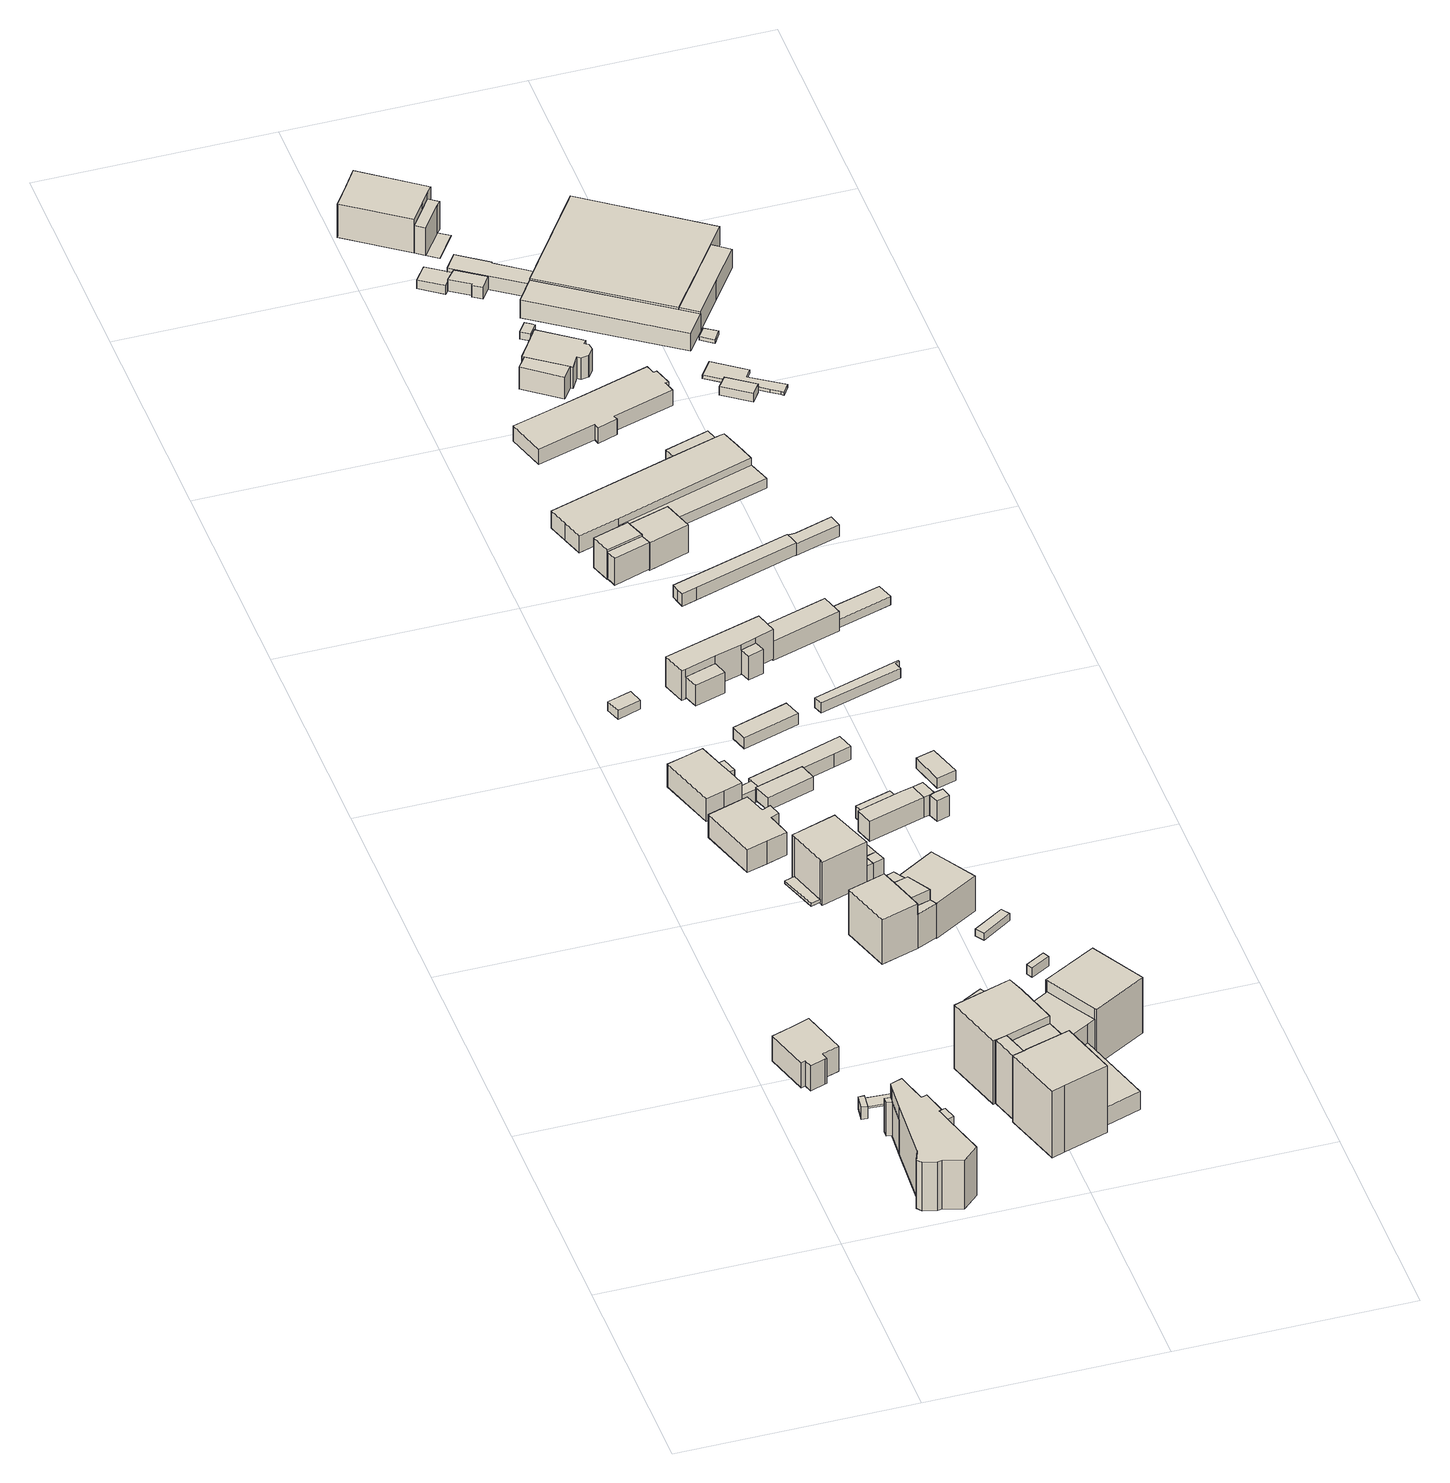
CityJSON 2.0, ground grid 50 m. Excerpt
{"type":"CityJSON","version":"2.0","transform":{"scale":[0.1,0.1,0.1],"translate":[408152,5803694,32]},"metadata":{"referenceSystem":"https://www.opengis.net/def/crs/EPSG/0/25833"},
"CityObjects":{
"building1":{"type":"Building","attributes":{"Gemeindeschluessel":"11000009","BezugspunktDach":"2200","function":"31001_1010","measuredHeight":8.29,"storeysAboveGround":1},"address":[{"country":"Germany","locality":"Berlin","thoroughfareNumber":"32","thoroughfareName":"Am Seddinsee"}],"geometry":[{"type":"Solid","lod":"1","boundaries":[[[[0,1,2,3,4,5,6,7,8,9]],[[10,11,12,13,14,15,16,17,18,19]],[[10,19,9,8]],[[11,10,8,7]],[[12,11,7,6]],[[13,12,6,5]],[[14,13,5,4]],[[15,14,4,3]],[[16,15,3,2]],[[17,16,2,1]],[[18,17,1,0]],[[19,18,0,9]]]]}]},
"building2":{"type":"Building","attributes":{"Gemeindeschluessel":"11000009","BezugspunktDach":"2200","function":"31001_2000","measuredHeight":3,"storeysAboveGround":1},"address":[{"country":"Germany","locality":"Berlin","thoroughfareNumber":"11 (2)","thoroughfareName":"Wernsdorfer Straße"}],"geometry":[{"type":"Solid","lod":"1","boundaries":[[[[20,21,22,23]],[[24,25,26,27]],[[24,27,23,22]],[[25,24,22,21]],[[26,25,21,20]],[[27,26,20,23]]]]}]},
"building3":{"type":"Building","attributes":{"Gemeindeschluessel":"11000009","BezugspunktDach":"2200","function":"31001_1010","measuredHeight":8.32,"storeysAboveGround":1},"address":[{"country":"Germany","locality":"Berlin","thoroughfareNumber":"34 (2)","thoroughfareName":"Am Seddinsee"}],"geometry":[{"type":"Solid","lod":"1","boundaries":[[[[28,29,30,31]],[[32,33,34,35]],[[32,35,31,30]],[[33,32,30,29]],[[34,33,29,28]],[[35,34,28,31]]]]}]},
"building4":{"type":"Building","attributes":{"Gemeindeschluessel":"11000009","function":"31001_1010"},"address":[{"country":"Germany","locality":"Berlin","thoroughfareNumber":"34","thoroughfareName":"Am Seddinsee"},{"country":"Germany","locality":"Berlin","thoroughfareNumber":"13","thoroughfareName":"Wernsdorfer Straße"}],"children":["building4-1","building4-2"]},
"building4-1":{"type":"BuildingPart","attributes":{"BezugspunktDach":"2200","measuredHeight":12.03,"storeysAboveGround":2},"parents":["building4"],"geometry":[{"type":"Solid","lod":"1","boundaries":[[[[36,37,38,39,40,41,42,43,44,45,46,47,48,49,50,51]],[[52,53,54,55,56,57,58,59,60,61,62,63,64,65,66,67]],[[52,67,51,50]],[[53,52,50,49]],[[54,53,49,48]],[[55,54,48,47]],[[56,55,47,46]],[[57,56,46,45]],[[58,57,45,44]],[[59,58,44,43]],[[60,59,43,42]],[[61,60,42,41]],[[62,61,41,40]],[[63,62,40,39]],[[64,63,39,38]],[[65,64,38,37]],[[66,65,37,36]],[[67,66,36,51]]]]}]},
"building4-2":{"type":"BuildingPart","attributes":{"BezugspunktDach":"2200","measuredHeight":8.49,"storeysAboveGround":2},"parents":["building4"],"geometry":[{"type":"Solid","lod":"1","boundaries":[[[[68,69,29,28,70]],[[71,72,73,74,75]],[[71,75,70,28]],[[72,71,28,29]],[[73,72,29,69]],[[74,73,69,68]],[[75,74,68,70]]]]}]},
"building5":{"type":"Building","attributes":{"Gemeindeschluessel":"11000009","BezugspunktDach":"2200","function":"31001_2000","measuredHeight":0.399,"storeysAboveGround":1},"address":[{"country":"Germany","locality":"Berlin","thoroughfareNumber":"34 (3)","thoroughfareName":"Am Seddinsee"}],"geometry":[{"type":"Solid","lod":"1","boundaries":[[[[76,77,78,79,80]],[[81,82,83,84,85]],[[81,85,80,79]],[[82,81,79,78]],[[83,82,78,77]],[[84,83,77,76]],[[85,84,76,80]]]]}]},
"building6":{"type":"Building","attributes":{"Gemeindeschluessel":"11000009","BezugspunktDach":"2200","function":"31001_1010","measuredHeight":11.91,"storeysAboveGround":1},"address":[{"country":"Germany","locality":"Berlin","thoroughfareNumber":"34 (1)","thoroughfareName":"Am Seddinsee"}],"geometry":[{"type":"Solid","lod":"1","boundaries":[[[[41,86,87,43,42]],[[88,89,90,91,92]],[[88,92,42,43]],[[89,88,43,87]],[[90,89,87,86]],[[91,90,86,41]],[[92,91,41,42]]]]}]},
"building7":{"type":"Building","attributes":{"Gemeindeschluessel":"11000009","BezugspunktDach":"2200","function":"31001_1010","measuredHeight":7.84,"storeysAboveGround":1},"address":[{"country":"Germany","locality":"Berlin","thoroughfareNumber":"25","thoroughfareName":"Am Seddinsee"}],"geometry":[{"type":"Solid","lod":"1","boundaries":[[[[93,94,95,96,97,98,99,100,101,102]],[[103,104,105,106,107,108,109,110,111,112]],[[103,112,102,101]],[[104,103,101,100]],[[105,104,100,99]],[[106,105,99,98]],[[107,106,98,97]],[[108,107,97,96]],[[109,108,96,95]],[[110,109,95,94]],[[111,110,94,93]],[[112,111,93,102]]]]}]},
"building8":{"type":"Building","attributes":{"Gemeindeschluessel":"11000009","function":"31001_1010"},"address":[{"country":"Germany","locality":"Berlin","thoroughfareNumber":"23","thoroughfareName":"Am Seddinsee"}],"children":["building8-1","building8-2"]},
"building8-1":{"type":"BuildingPart","attributes":{"BezugspunktDach":"2200","measuredHeight":6.24,"storeysAboveGround":2},"parents":["building8"],"geometry":[{"type":"MultiSurface","lod":"1","boundaries":[[[113,114,115,116,117,118,119,120,121]],[[122,123,124,125,126,127,128,129,130]],[[122,130,121,120]],[[123,122,120,119]],[[131,132,133,134,124,123,119,118]],[[125,124,118,117],[135,136,131,134]],[[126,125,117,116]],[[127,126,116,115]],[[128,127,115,114]],[[129,128,114,113]],[[130,129,113,121]],[[134,133,132,131]],[[131,136,135,134]]]}]},
"building8-2":{"type":"BuildingPart","attributes":{"BezugspunktDach":"2200","measuredHeight":4.6,"storeysAboveGround":2},"parents":["building8"],"geometry":[{"type":"MultiSurface","lod":"1","boundaries":[[[136,137,138,132]],[[139,140,135,133]],[[139,133,132,138]],[[140,139,138,137]],[[135,140,137,136]],[[133,134,131,132]],[[135,141,136,131,134]]]}]},
"building9":{"type":"Building","attributes":{"Gemeindeschluessel":"11000009","BezugspunktDach":"2200","function":"31001_2000","measuredHeight":2.22,"storeysAboveGround":1},"address":[{"country":"Germany","locality":"Berlin","thoroughfareNumber":"21 (4)","thoroughfareName":"Am Seddinsee"}],"geometry":[{"type":"Solid","lod":"1","boundaries":[[[[142,143,144,145]],[[146,147,148,149]],[[146,149,145,144]],[[147,146,144,143]],[[148,147,143,142]],[[149,148,142,145]]]]}]},
"building10":{"type":"Building","attributes":{"Gemeindeschluessel":"11000009","function":"31001_1010"},"address":[{"country":"Germany","locality":"Berlin","thoroughfareNumber":"27","thoroughfareName":"Am Seddinsee"}],"children":["building10-1","building10-2","building10-3"]},
"building10-1":{"type":"BuildingPart","attributes":{"BezugspunktDach":"2200","measuredHeight":11.27,"storeysAboveGround":2},"parents":["building10"],"geometry":[{"type":"MultiSurface","lod":"1","boundaries":[[[150,151,152,153,154,155,156,157]],[[158,159,160,161,162,163,164,165]],[[158,165,157,156]],[[159,158,156,155]],[[160,166,167,159,155,154]],[[161,160,154,153]],[[162,161,153,152]],[[163,162,152,151]],[[164,163,168,169,170,171,151,150]],[[165,164,150,157]],[[159,167,166,160]],[[171,170,169,168]]]}]},
"building10-2":{"type":"BuildingPart","attributes":{"BezugspunktDach":"2200","measuredHeight":4.01,"storeysAboveGround":2},"parents":["building10"],"geometry":[{"type":"MultiSurface","lod":"1","boundaries":[[[166,172,173,174,175,176,177,167]],[[178,179,180,181,182,183,160,159]],[[178,159,167,177]],[[179,178,177,176]],[[180,179,176,175]],[[181,180,175,174]],[[182,181,174,173]],[[183,182,173,172]],[[160,183,172,166]],[[159,160,184,160,159,167]],[[166,167,159,160,184]]]}]},
"building10-3":{"type":"BuildingPart","attributes":{"BezugspunktDach":"2200","measuredHeight":0.724,"storeysAboveGround":2},"parents":["building10"],"geometry":[{"type":"MultiSurface","lod":"1","boundaries":[[[185,171,170,186]],[[169,168,187,188]],[[169,188,186,170]],[[187,168,171,185]],[[188,187,185,186]],[[168,169,189,170,171]]]}]},
"building11":{"type":"Building","attributes":{"Gemeindeschluessel":"11000009","BezugspunktDach":"2200","function":"31001_2000","measuredHeight":2.05,"storeysAboveGround":1},"address":[{"country":"Germany","locality":"Berlin","thoroughfareNumber":"29 (4)","thoroughfareName":"Am Seddinsee"}],"geometry":[{"type":"Solid","lod":"1","boundaries":[[[[190,191,192,193]],[[194,195,196,197]],[[194,197,193,192]],[[195,194,192,191]],[[196,195,191,190]],[[197,196,190,193]]]]}]},
"building12":{"type":"Building","attributes":{"Gemeindeschluessel":"11000009","function":"31001_1120"},"address":[{"country":"Germany","locality":"Berlin","thoroughfareNumber":"41, 43, 45","thoroughfareName":"Am Seddinsee"}],"children":["building12-1","building12-2","building12-3","building12-4","building12-5","building12-6","building12-7"]},
"building12-1":{"type":"BuildingPart","attributes":{"BezugspunktDach":"2200","measuredHeight":18.3,"storeysAboveGround":3},"parents":["building12"],"geometry":[{"type":"MultiSurface","lod":"1","boundaries":[[[198,199,200,201,202,203,204,205]],[[206,207,208,209,210,211,212,213]],[[206,213,205,204]],[[214,215,204,203]],[[208,216,214,203,202]],[[217,218,219,202,201]],[[220,209,208,221,222]],[[210,209,223,224,225,226,227,201,200]],[[211,210,200,199]],[[212,211,199,198]],[[213,212,198,205]],[[207,206,215,214]],[[207,214,216,208]],[[220,222,218,217]],[[222,221,219,218]],[[227,226,225,224,223]]]}]},
"building12-2":{"type":"BuildingPart","attributes":{"BezugspunktDach":"2200","measuredHeight":15.65,"storeysAboveGround":3},"parents":["building12"],"geometry":[{"type":"MultiSurface","lod":"1","boundaries":[[[215,214,216,228,229]],[[230,208,207,206,231]],[[231,206,215,229]],[[230,231,229,228]],[[208,230,228,216]],[[208,232,216,214,207]],[[206,207,214,215]]]}]},
"building12-3":{"type":"BuildingPart","attributes":{"BezugspunktDach":"2200","measuredHeight":15.65,"storeysAboveGround":3},"parents":["building12"],"geometry":[{"type":"MultiSurface","lod":"1","boundaries":[[[233,234,229,228,235,236,237,238,239]],[[240,241,242,243,230,231,244,245,246]],[[240,246,239,238]],[[241,240,238,237]],[[242,241,237,236]],[[247,248,249,250,243,242,251,236,235],[252,249,248,251]],[[253,254,255,235,228]],[[256,257,230,243,258,250,256,254]],[[244,231,229,234]],[[245,244,234,233]],[[246,245,233,239]],[[250,249,248,247]],[[248,249,252,251]],[[257,256,254,253]],[[255,254,256,250,258]],[[231,230,228,229]]]}]},
"building12-4":{"type":"BuildingPart","attributes":{"BezugspunktDach":"2200","measuredHeight":12.17,"storeysAboveGround":3},"parents":["building12"],"geometry":[{"type":"MultiSurface","lod":"1","boundaries":[[[248,259,260,261,262,263,251]],[[264,265,266,267,268,249,252]],[[264,252,251,263]],[[267,266,261,260]],[[269,270,271,260,259]],[[268,267,272,273,274]],[[265,264,275,263,262]],[[265,262,261,266]],[[274,273,272,271,270,269]],[[249,250,247,248]],[[268,259,247,250]],[[252,249,248,251]]]}]},
"building12-5":{"type":"BuildingPart","attributes":{"BezugspunktDach":"2200","measuredHeight":14.94,"storeysAboveGround":3},"parents":["building12"],"geometry":[{"type":"MultiSurface","lod":"1","boundaries":[[[219,218,217,255,254,253]],[[256,250,220,222,221,257]],[[220,268,259,247,250,255,217],[274,223,226,270]],[[256,257,276,253,254]],[[250,256,254,255]],[[250,247,259,268]],[[226,223,274,270]],[[222,220,217,218]],[[277,221,222,218,219]],[[257,221,219,253]]]}]},
"building12-6":{"type":"BuildingPart","attributes":{"BezugspunktDach":"2200","measuredHeight":4.42,"storeysAboveGround":3},"parents":["building12"],"geometry":[{"type":"MultiSurface","lod":"1","boundaries":[[[226,225,278,271,270]],[[273,279,224,223,274]],[[279,273,271,278]],[[224,279,278,225]],[[273,274,270,271]],[[223,224,225,226]],[[223,227,226,270,274]]]}]},
"building12-7":{"type":"BuildingPart","attributes":{"BezugspunktDach":"2200","measuredHeight":15.62,"storeysAboveGround":3},"parents":["building12"],"geometry":[{"type":"MultiSurface","lod":"1","boundaries":[[[280,281,282,283,284,285]],[[286,287,288,289,290,291]],[[286,291,285,284]],[[287,286,284,283]],[[288,287,283,282]],[[289,288,282,281]],[[263,262,261,266,265,264,290,289,281,280]],[[291,290,280,285]],[[264,265,262,263]],[[265,266,261,262]]]}]},
"building13":{"type":"Building","attributes":{"Gemeindeschluessel":"11000009","function":"31001_1010"},"address":[{"country":"Germany","locality":"Berlin","thoroughfareNumber":"27A","thoroughfareName":"Am Seddinsee"}],"children":["building13-1","building13-2","building13-3","building13-4","building13-5"]},
"building13-1":{"type":"BuildingPart","attributes":{"BezugspunktDach":"2200","measuredHeight":10.96,"storeysAboveGround":4},"parents":["building13"],"geometry":[{"type":"MultiSurface","lod":"1","boundaries":[[[292,293,294,295,296,297]],[[298,299,300,301,302,303]],[[298,303,297,296]],[[299,298,304,305,306,307,308,296,295]],[[309,310,294,293]],[[302,301,293,292]],[[303,302,292,297]],[[308,307,306,305,304]],[[300,299,295,294]],[[301,300,310,309]]]}]},
"building13-2":{"type":"BuildingPart","attributes":{"BezugspunktDach":"2200","measuredHeight":10.96,"storeysAboveGround":4},"parents":["building13"],"geometry":[{"type":"MultiSurface","lod":"1","boundaries":[[[294,311,312,295]],[[313,314,300,299]],[[315,316,307,306,317,313,299,295,312]],[[318,319,312,311]],[[310,320,311,294]],[[317,306,307,316,315]],[[321,314,313,319,318]],[[300,314,320,310]],[[299,300,294,295]]]}]},
"building13-3":{"type":"BuildingPart","attributes":{"BezugspunktDach":"2200","measuredHeight":10.14,"storeysAboveGround":4},"parents":["building13"],"geometry":[{"type":"MultiSurface","lod":"1","boundaries":[[[307,316,322,308]],[[323,317,306,305]],[[323,305,308,322]],[[319,324,322,316]],[[317,323,324,319]],[[306,317,316,307]],[[305,306,307,308]]]}]},
"building13-4":{"type":"BuildingPart","attributes":{"BezugspunktDach":"2200","measuredHeight":8.59,"storeysAboveGround":4},"parents":["building13"],"geometry":[{"type":"MultiSurface","lod":"1","boundaries":[[[319,318,325,326,327,324]],[[328,329,330,331,332,333]],[[328,333,324,327]],[[329,328,327,326]],[[330,329,326,325]],[[331,330,334,314]],[[332,331,318,314,313]],[[333,332,317,323]],[[314,334,325,318]],[[313,314,318,319]],[[323,317,319,324,335]]]}]},
"building13-5":{"type":"BuildingPart","attributes":{"BezugspunktDach":"2200","measuredHeight":8.5,"storeysAboveGround":4},"parents":["building13"],"geometry":[{"type":"MultiSurface","lod":"1","boundaries":[[[309,336,320,310]],[[314,334,301,300]],[[337,325,318,314,320,336]],[[301,334,336,309]],[[314,300,310,320]],[[334,314,318,325,337]],[[300,301,309,310]]]}]},
"building14":{"type":"Building","attributes":{"Gemeindeschluessel":"11000009","BezugspunktDach":"2200","function":"31001_2000","measuredHeight":3.2,"storeysAboveGround":1},"address":[{"country":"Germany","locality":"Berlin","thoroughfareNumber":"25 (3)","thoroughfareName":"Am Seddinsee"}],"geometry":[{"type":"Solid","lod":"1","boundaries":[[[[338,339,340,341]],[[342,343,344,345]],[[342,345,341,340]],[[343,342,340,339]],[[344,343,339,338]],[[345,344,338,341]]]]}]},
"building15":{"type":"Building","attributes":{"Gemeindeschluessel":"11000009","BezugspunktDach":"2200","function":"51009_1610","measuredHeight":4.05,"storeysAboveGround":0},"address":[{"country":"Germany","locality":"Berlin"}],"geometry":[{"type":"Solid","lod":"1","boundaries":[[[[172,346,174,173]],[[181,347,183,182]],[[181,182,173,174]],[[347,181,174,346]],[[183,347,346,172]],[[182,183,172,173]]]]}]},
"building16":{"type":"Building","attributes":{"Gemeindeschluessel":"11000009","function":"31001_2000"},"address":[{"country":"Germany","locality":"Berlin","thoroughfareNumber":"23 (1)","thoroughfareName":"Am Seddinsee"}],"children":["building16-1","building16-2"]},
"building16-1":{"type":"BuildingPart","attributes":{"BezugspunktDach":"2200","measuredHeight":3.14,"storeysAboveGround":1},"parents":["building16"],"geometry":[{"type":"Solid","lod":"1","boundaries":[[[[348,349,350,351,352,353,354]],[[355,356,357,358,359,360,361]],[[355,361,354,353]],[[356,355,353,352]],[[357,356,352,351]],[[358,357,351,350]],[[359,358,350,349]],[[361,360,348,354]],[[360,359,349,348]]]]}]},
"building16-2":{"type":"BuildingPart","attributes":{"BezugspunktDach":"2200","measuredHeight":3.14,"storeysAboveGround":1},"parents":["building16"],"geometry":[{"type":"MultiSurface","lod":"1","boundaries":[[[362,363,349,348,364]],[[360,359,365,366,367]],[[360,367,364,348]],[[365,359,349,363]],[[366,365,363,362]],[[367,366,362,364]],[[368,359,360,348,349]]]}]},
"building17":{"type":"Building","attributes":{"Gemeindeschluessel":"11000009","BezugspunktDach":"2200","function":"31001_2000","measuredHeight":3.28,"storeysAboveGround":2},"address":[{"country":"Germany","locality":"Berlin","thoroughfareNumber":"23 (4)","thoroughfareName":"Am Seddinsee"}],"geometry":[{"type":"Solid","lod":"1","boundaries":[[[[369,370,371,372,373]],[[374,375,376,377,378]],[[374,378,373,372]],[[375,374,372,371]],[[376,375,371,370]],[[377,376,370,369]],[[378,377,369,373]]]]}]},
"building18":{"type":"Building","attributes":{"Gemeindeschluessel":"11000009","function":"31001_1010"},"address":[{"country":"Germany","locality":"Berlin","thoroughfareNumber":"21","thoroughfareName":"Am Seddinsee"}],"children":["building18-1","building18-2","building18-3"]},
"building18-1":{"type":"BuildingPart","attributes":{"BezugspunktDach":"2200","measuredHeight":7.98,"storeysAboveGround":2},"parents":["building18"],"geometry":[{"type":"MultiSurface","lod":"1","boundaries":[[[379,380,381,382,383,384,385,386]],[[387,388,389,390,391,392,393,394]],[[387,394,386,385]],[[388,387,385,384]],[[389,388,384,383]],[[395,396,383,382]],[[390,389,397,398]],[[399,400,391,390,382,381]],[[401,399,381,380]],[[392,391,400,402]],[[393,392,380,379]],[[394,393,379,386]],[[398,397,396,395]]]}]},
"building18-2":{"type":"BuildingPart","attributes":{"BezugspunktDach":"2200","measuredHeight":5.93,"storeysAboveGround":2},"parents":["building18"],"geometry":[{"type":"MultiSurface","lod":"1","boundaries":[[[403,404,396,395]],[[397,405,406,398]],[[405,397,396,404]],[[406,405,404,403]],[[398,406,403,395]],[[397,398,395,396,407]]]}]},
"building18-3":{"type":"BuildingPart","attributes":{"BezugspunktDach":"2200","measuredHeight":5.1,"storeysAboveGround":2},"parents":["building18"],"geometry":[{"type":"Solid","lod":"1","boundaries":[[[[408,409,399,401]],[[400,410,411,402]],[[410,400,399,409]],[[411,410,409,408]],[[402,411,408,401]],[[400,402,401,399]]]]}]},
"building19":{"type":"Building","attributes":{"Gemeindeschluessel":"11000009","BezugspunktDach":"2200","function":"31001_2000","measuredHeight":1.73,"storeysAboveGround":1},"address":[{"country":"Germany","locality":"Berlin","thoroughfareNumber":"29 (5)","thoroughfareName":"Am Seddinsee"}],"geometry":[{"type":"Solid","lod":"1","boundaries":[[[[412,413,414,415]],[[416,417,418,419]],[[416,419,415,414]],[[417,416,414,413]],[[418,417,413,412]],[[419,418,412,415]]]]}]},
"building20":{"type":"Building","attributes":{"Gemeindeschluessel":"11000009","BezugspunktDach":"2200","function":"31001_2000","measuredHeight":2.41,"storeysAboveGround":1},"address":[{"country":"Germany","locality":"Berlin","thoroughfareNumber":"29 (7)","thoroughfareName":"Am Seddinsee"}],"geometry":[{"type":"Solid","lod":"1","boundaries":[[[[420,421,422,423]],[[424,425,426,427]],[[424,427,423,422]],[[425,424,422,421]],[[426,425,421,420]],[[427,426,420,423]]]]}]},
"building21":{"type":"Building","attributes":{"Gemeindeschluessel":"11000009","BezugspunktDach":"2200","function":"31001_1010","measuredHeight":3,"storeysAboveGround":1},"address":[{"country":"Germany","locality":"Berlin","thoroughfareNumber":"25 (1)","thoroughfareName":"Am Seddinsee"}],"geometry":[{"type":"Solid","lod":"1","boundaries":[[[[428,429,430,431]],[[432,433,434,435]],[[432,435,431,430]],[[433,432,430,429]],[[434,433,429,428]],[[435,434,428,431]]]]}]},
"building22":{"type":"Building","attributes":{"Gemeindeschluessel":"11000009","BezugspunktDach":"2200","function":"31001_1010","measuredHeight":5.01,"storeysAboveGround":2},"address":[{"country":"Germany","locality":"Berlin","thoroughfareNumber":"27 (3)","thoroughfareName":"Am Seddinsee"}],"geometry":[{"type":"Solid","lod":"1","boundaries":[[[[436,437,438,439,440,441]],[[442,443,444,445,446,447]],[[442,447,441,440]],[[443,442,440,439]],[[444,443,439,438]],[[445,444,438,437]],[[446,445,437,436]],[[447,446,436,441]]]]}]},
"building23":{"type":"Building","attributes":{"Gemeindeschluessel":"11000009","BezugspunktDach":"2200","function":"51009_1610","measuredHeight":6.59,"storeysAboveGround":0},"address":[{"country":"Germany","locality":"Berlin"}],"geometry":[{"type":"Solid","lod":"1","boundaries":[[[[448,449,450,451]],[[452,453,454,455]],[[452,455,451,450]],[[453,452,450,449]],[[454,453,449,448]],[[455,454,448,451]]]]}]},
"building24":{"type":"Building","attributes":{"Gemeindeschluessel":"11000009","function":"31001_1010"},"address":[{"country":"Germany","locality":"Berlin","thoroughfareNumber":"17 (1)","thoroughfareName":"Am Seddinsee"}],"children":["building24-1","building24-2"]},
"building24-1":{"type":"BuildingPart","attributes":{"BezugspunktDach":"2200","measuredHeight":6.83,"storeysAboveGround":2},"parents":["building24"],"geometry":[{"type":"MultiSurface","lod":"1","boundaries":[[[456,457,458,459]],[[460,461,462,463]],[[460,463,459,458]],[[461,460,458,457]],[[462,461,457,456]],[[463,462,456,464,465,463,459]],[[459,463,465,464]]]}]},
"building24-2":{"type":"BuildingPart","attributes":{"BezugspunktDach":"2200","measuredHeight":7.32,"storeysAboveGround":2},"parents":["building24"],"geometry":[{"type":"MultiSurface","lod":"1","boundaries":[[[466,467,468,469]],[[463,465,470,471]],[[463,471,469,468]],[[464,459,468,467]],[[470,465,467,466]],[[471,470,466,469]],[[465,463,459,464]]]}]},
"building25":{"type":"Building","attributes":{"Gemeindeschluessel":"11000009","BezugspunktDach":"2200","function":"51009_1610","measuredHeight":5.03,"storeysAboveGround":0},"address":[{"country":"Germany","locality":"Berlin"}],"geometry":[{"type":"Solid","lod":"1","boundaries":[[[[437,472,473,474,438]],[[475,476,477,445,444]],[[475,444,438,474]],[[476,475,474,473]],[[477,476,473,472]],[[445,477,472,437]],[[444,445,437,438]]]]}]},
"building26":{"type":"Building","attributes":{"Gemeindeschluessel":"11000009","BezugspunktDach":"2200","function":"51009_1610","measuredHeight":5.07,"storeysAboveGround":0},"address":[{"country":"Germany","locality":"Berlin"}],"geometry":[{"type":"Solid","lod":"1","boundaries":[[[[478,479,480,473,472]],[[481,482,483,484,485]],[[481,485,472,473]],[[482,481,473,480]],[[483,482,480,479]],[[484,483,479,478]],[[485,484,478,472]]]]}]},
"building27":{"type":"Building","attributes":{"Gemeindeschluessel":"11000009","BezugspunktDach":"2200","function":"31001_1010","measuredHeight":2.58,"storeysAboveGround":1},"address":[{"country":"Germany","locality":"Berlin","thoroughfareNumber":"25 (2)","thoroughfareName":"Am Seddinsee"}],"geometry":[{"type":"Solid","lod":"1","boundaries":[[[[486,487,488,489]],[[490,491,492,493]],[[490,493,489,488]],[[491,490,488,487]],[[492,491,487,486]],[[493,492,486,489]]]]}]},
"building28":{"type":"Building","attributes":{"Gemeindeschluessel":"11000009","BezugspunktDach":"2200","function":"31001_1010","measuredHeight":4.82,"storeysAboveGround":1},"address":[{"country":"Germany","locality":"Berlin","thoroughfareNumber":"21 (1)","thoroughfareName":"Am Seddinsee"}],"geometry":[{"type":"Solid","lod":"1","boundaries":[[[[494,495,496,497,498]],[[499,500,501,502,503]],[[499,503,498,497]],[[500,499,497,496]],[[501,500,496,495]],[[502,501,495,494]],[[503,502,494,498]]]]}]},
"building29":{"type":"Building","attributes":{"Gemeindeschluessel":"11000009","BezugspunktDach":"2200","function":"51009_1610","measuredHeight":2.34,"storeysAboveGround":0},"address":[{"country":"Germany","locality":"Berlin"}],"geometry":[{"type":"Solid","lod":"1","boundaries":[[[[504,505,506,507,508,509]],[[510,511,512,513,514,515]],[[510,515,509,508]],[[511,510,508,507]],[[512,511,507,506]],[[513,512,506,505]],[[514,513,505,504]],[[515,514,504,509]]]]}]},
"building30":{"type":"Building","attributes":{"Gemeindeschluessel":"11000009","BezugspunktDach":"2200","function":"31001_2000","measuredHeight":4.79,"storeysAboveGround":1},"address":[{"country":"Germany","locality":"Berlin","thoroughfareNumber":"13 (3)","thoroughfareName":"Am Seddinsee"}],"geometry":[{"type":"Solid","lod":"1","boundaries":[[[[516,517,518,519,520,521,522,523,524]],[[525,526,527,528,529,530,531,532,533]],[[525,533,524,523]],[[526,525,523,522]],[[527,526,522,521]],[[528,527,521,520]],[[529,528,520,519]],[[530,529,519,518]],[[531,530,518,517]],[[532,531,517,516]],[[533,532,516,524]]]]}]},
"building31":{"type":"Building","attributes":{"Gemeindeschluessel":"11000009","BezugspunktDach":"2200","function":"31001_2000","measuredHeight":3.18,"storeysAboveGround":1},"address":[{"country":"Germany","locality":"Berlin","thoroughfareNumber":"17 (3)","thoroughfareName":"Am Seddinsee"}],"geometry":[{"type":"Solid","lod":"1","boundaries":[[[[534,535,536,537,538,539,540]],[[541,542,543,544,545,546,547]],[[541,547,540,539]],[[542,541,539,538]],[[543,542,538,537]],[[544,543,537,536]],[[545,544,536,535]],[[546,545,535,534]],[[547,546,534,540]]]]}]},
"building32":{"type":"Building","attributes":{"Gemeindeschluessel":"11000009","BezugspunktDach":"2200","function":"31001_2463","measuredHeight":6.18,"storeysAboveGround":1},"address":[{"country":"Germany","locality":"Berlin","thoroughfareNumber":"11 (1)","thoroughfareName":"Am Seddinsee"}],"geometry":[{"type":"Solid","lod":"1","boundaries":[[[[548,549,550,551]],[[552,553,554,555]],[[552,555,551,550]],[[553,552,550,549]],[[554,553,549,548]],[[555,554,548,551]]]]}]},
"building33":{"type":"Building","attributes":{"Gemeindeschluessel":"11000009","function":"31001_1010"},"address":[{"country":"Germany","locality":"Berlin","thoroughfareNumber":"26","thoroughfareName":"Imkerweg"}],"children":["building33-1","building33-2"]},
"building33-1":{"type":"BuildingPart","attributes":{"BezugspunktDach":"2200","measuredHeight":9.81,"storeysAboveGround":2},"parents":["building33"],"geometry":[{"type":"MultiSurface","lod":"1","boundaries":[[[556,557,558,559,560,561,562]],[[563,564,565,566,567,568,569]],[[563,569,562,561]],[[564,563,561,560]],[[565,564,560,559]],[[566,565,559,558]],[[570,571,558,557]],[[572,570,567,557,556]],[[569,568,556,562]],[[567,566,571,570]],[[568,567,570,572]]]}]},
"building33-2":{"type":"BuildingPart","attributes":{"BezugspunktDach":"2200","measuredHeight":6.83,"storeysAboveGround":2},"parents":["building33"],"geometry":[{"type":"MultiSurface","lod":"1","boundaries":[[[573,574,575,571,572]],[[566,576,577,578,568]],[[576,566,571,575]],[[577,576,575,574]],[[578,577,574,573]],[[568,578,573,572]],[[567,570,571,566,579]],[[570,567,568,572]]]}]},
"building34":{"type":"Building","attributes":{"Gemeindeschluessel":"11000009","BezugspunktDach":"2200","function":"31001_1010","measuredHeight":3.81,"storeysAboveGround":1},"address":[{"country":"Germany","locality":"Berlin","thoroughfareNumber":"13 (2)","thoroughfareName":"Am Seddinsee"}],"geometry":[{"type":"Solid","lod":"1","boundaries":[[[[580,581,582,583,584,585,586,587,588,589,590,591,592,593]],[[594,595,596,597,598,599,600,601,602,603,604,605,606,607]],[[594,607,593,592]],[[595,594,592,591]],[[596,595,591,590]],[[597,596,590,589]],[[598,597,589,588]],[[599,598,588,587]],[[600,599,587,586]],[[601,600,586,585]],[[602,601,585,584]],[[603,602,584,583]],[[604,603,583,582]],[[605,604,582,581]],[[606,605,581,580]],[[607,606,580,593]]]]}]},
"building35":{"type":"Building","attributes":{"Gemeindeschluessel":"11000009","BezugspunktDach":"2200","function":"51009_1610","measuredHeight":2.49,"storeysAboveGround":0},"address":[{"country":"Germany","locality":"Berlin"}],"geometry":[{"type":"Solid","lod":"1","boundaries":[[[[608,609,610,611]],[[612,613,614,615]],[[612,615,611,610]],[[613,612,610,609]],[[614,613,609,608]],[[615,614,608,611]]]]}]},
"building36":{"type":"Building","attributes":{"Gemeindeschluessel":"11000009","function":"31001_2000"},"address":[{"country":"Germany","locality":"Berlin","thoroughfareNumber":"24 (3)","thoroughfareName":"Imkerweg"}],"children":["building36-1","building36-2"]},
"building36-1":{"type":"BuildingPart","attributes":{"BezugspunktDach":"2200","measuredHeight":2.93,"storeysAboveGround":1},"parents":["building36"],"geometry":[{"type":"MultiSurface","lod":"1","boundaries":[[[616,617,618,619,620,621]],[[622,623,624,625,626,627]],[[628,629,621,620]],[[623,622,620,619]],[[624,623,619,618]],[[625,624,618,617]],[[626,625,617,616]],[[627,626,616,621]],[[622,627,629,628]]]}]},
"building36-2":{"type":"BuildingPart","attributes":{"BezugspunktDach":"2200","measuredHeight":2.15,"storeysAboveGround":1},"parents":["building36"],"geometry":[{"type":"Solid","lod":"1","boundaries":[[[[630,629,628,631,632,633]],[[634,635,622,627,636,637]],[[634,637,633,632]],[[635,634,632,631]],[[622,635,631,628]],[[636,627,629,630]],[[637,636,630,633]],[[622,628,629,627]]]]}]},
"building37":{"type":"Building","attributes":{"Gemeindeschluessel":"11000009","BezugspunktDach":"2200","function":"31001_1010","measuredHeight":6.13,"storeysAboveGround":1},"address":[{"country":"Germany","locality":"Berlin","thoroughfareNumber":"11","thoroughfareName":"Am Seddinsee"}],"geometry":[{"type":"Solid","lod":"1","boundaries":[[[[550,549,638,639,640,641,642,643,644,645,646,647,648,649]],[[650,651,652,653,654,655,656,657,658,659,660,661,662,663]],[[650,663,649,648]],[[651,650,648,647]],[[652,651,647,646]],[[653,652,646,645]],[[654,653,645,644]],[[655,654,644,643]],[[656,655,643,642]],[[657,656,642,641]],[[658,657,641,640]],[[659,658,640,639]],[[660,659,639,638]],[[661,660,638,549]],[[662,661,549,550]],[[663,662,550,649]]]]}]},
"building38":{"type":"Building","attributes":{"Gemeindeschluessel":"11000009","BezugspunktDach":"2200","function":"31001_2000","measuredHeight":2.17,"storeysAboveGround":1},"address":[{"country":"Germany","locality":"Berlin","thoroughfareNumber":"24 (5)","thoroughfareName":"Imkerweg"}],"geometry":[{"type":"Solid","lod":"1","boundaries":[[[[664,665,666,667,668]],[[669,670,671,672,673]],[[669,673,668,667]],[[670,669,667,666]],[[671,670,666,665]],[[672,671,665,664]],[[673,672,664,668]]]]}]},
"building39":{"type":"Building","attributes":{"Gemeindeschluessel":"11000009","BezugspunktDach":"2200","function":"51009_1610","measuredHeight":0.131,"storeysAboveGround":0},"address":[{"country":"Germany","locality":"Berlin"}],"geometry":[{"type":"Solid","lod":"1","boundaries":[[[[674,675,676,677]],[[577,678,679,578]],[[577,578,677,676]],[[678,577,676,675]],[[679,678,675,674]],[[578,679,674,677]]]]}]},
"building40":{"type":"Building","attributes":{"Gemeindeschluessel":"11000009","BezugspunktDach":"2200","function":"31001_2723","measuredHeight":2.19,"storeysAboveGround":1},"address":[{"country":"Germany","locality":"Berlin","thoroughfareNumber":"21 (2)","thoroughfareName":"Am Seddinsee"}],"geometry":[{"type":"Solid","lod":"1","boundaries":[[[[680,681,682,683]],[[684,685,686,687]],[[684,687,683,682]],[[685,684,682,681]],[[686,685,681,680]],[[687,686,680,683]]]]}]},
"building41":{"type":"Building","attributes":{"Gemeindeschluessel":"11000009","BezugspunktDach":"2200","function":"51009_1610","measuredHeight":2.69,"storeysAboveGround":0},"address":[{"country":"Germany","locality":"Berlin"}],"geometry":[{"type":"Solid","lod":"1","boundaries":[[[[688,689,690,691]],[[692,693,694,695]],[[692,695,691,690]],[[693,692,690,689]],[[694,693,689,688]],[[695,694,688,691]]]]}]},
"building42":{"type":"Building","attributes":{"Gemeindeschluessel":"11000009","BezugspunktDach":"2200","function":"51009_1610","measuredHeight":2.89,"storeysAboveGround":0},"address":[{"country":"Germany","locality":"Berlin"}],"geometry":[{"type":"Solid","lod":"1","boundaries":[[[[696,697,698,699,700]],[[701,702,703,704,705]],[[701,705,700,699]],[[702,701,699,698]],[[703,702,698,697]],[[704,703,697,696]],[[705,704,696,700]]]]}]},
"building43":{"type":"Building","attributes":{"Gemeindeschluessel":"11000009","BezugspunktDach":"2200","function":"31001_2000","measuredHeight":4.39,"storeysAboveGround":1},"address":[{"country":"Germany","locality":"Berlin","thoroughfareNumber":"24 (4)","thoroughfareName":"Imkerweg"}],"geometry":[{"type":"Solid","lod":"1","boundaries":[[[[706,707,708,709]],[[710,711,712,713]],[[710,713,709,708]],[[711,710,708,707]],[[712,711,707,706]],[[713,712,706,709]]]]}]},
"building44":{"type":"Building","attributes":{"Gemeindeschluessel":"11000009","function":"31001_2000"},"address":[{"country":"Germany","locality":"Berlin","thoroughfareNumber":"26 (1)","thoroughfareName":"Imkerweg"}],"children":["building44-1","building44-2","building44-3"]},
"building44-1":{"type":"BuildingPart","attributes":{"BezugspunktDach":"2200","measuredHeight":5.85,"storeysAboveGround":1},"parents":["building44"],"geometry":[{"type":"MultiSurface","lod":"1","boundaries":[[[714,715,716,717,718,719,720,721]],[[722,723,724,725,726,727,728,729]],[[730,731,721,720]],[[723,722,720,719]],[[724,723,719,718]],[[725,724,718,717]],[[726,725,717,716]],[[729,728,714,721]],[[722,729,731,730]],[[727,726,716,715]],[[732,733,714,728]],[[727,715,733,732]]]}]},
"building44-2":{"type":"BuildingPart","attributes":{"BezugspunktDach":"2200","measuredHeight":5.67,"storeysAboveGround":1},"parents":["building44"],"geometry":[{"type":"MultiSurface","lod":"1","boundaries":[[[734,735,736,716,733,714]],[[732,726,737,738,739,728]],[[726,716,715,733,732,727,740,732,733,716]],[[737,726,716,736]],[[738,737,736,735]],[[739,738,735,734]],[[728,739,734,714]],[[732,728,714,733]],[[740,727,715,716,726]],[[741,727,732,733,715]]]}]},
"building44-3":{"type":"BuildingPart","attributes":{"BezugspunktDach":"2200","measuredHeight":3.4,"storeysAboveGround":1},"parents":["building44"],"geometry":[{"type":"Solid","lod":"1","boundaries":[[[[742,731,730,743,744,745,746]],[[747,748,749,722,729,750,751]],[[747,751,746,745]],[[748,747,745,744]],[[749,748,744,743]],[[722,749,743,730]],[[750,729,731,742]],[[751,750,742,746]],[[731,729,722,730]]]]}]},
"building45":{"type":"Building","attributes":{"Gemeindeschluessel":"11000009","BezugspunktDach":"2200","function":"31001_2000","measuredHeight":2.33,"storeysAboveGround":1},"address":[{"country":"Germany","locality":"Berlin","thoroughfareNumber":"13 (4)","thoroughfareName":"Am Seddinsee"}],"geometry":[{"type":"Solid","lod":"1","boundaries":[[[[752,753,754,755,756]],[[757,758,759,760,761]],[[757,761,756,755]],[[758,757,755,754]],[[759,758,754,753]],[[760,759,753,752]],[[761,760,752,756]]]]}]},
"building46":{"type":"Building","attributes":{"Gemeindeschluessel":"11000009","BezugspunktDach":"2200","function":"31001_2000","measuredHeight":0.852,"storeysAboveGround":1},"address":[{"country":"Germany","locality":"Berlin","thoroughfareNumber":"24 (7)","thoroughfareName":"Imkerweg"}],"geometry":[{"type":"Solid","lod":"1","boundaries":[[[[762,763,764,765,766,767,768,769,770]],[[771,772,773,774,775,776,777,778,779]],[[771,779,770,769]],[[772,771,769,768]],[[773,772,768,767]],[[774,773,767,766]],[[775,774,766,765]],[[776,775,765,764]],[[777,776,764,763]],[[778,777,763,762]],[[779,778,762,770]]]]}]},
"building47":{"type":"Building","attributes":{"Gemeindeschluessel":"11000009","BezugspunktDach":"2200","function":"31001_2000","measuredHeight":0.972,"storeysAboveGround":1},"address":[{"country":"Germany","locality":"Berlin","thoroughfareNumber":"24 (6)","thoroughfareName":"Imkerweg"}],"geometry":[{"type":"Solid","lod":"1","boundaries":[[[[780,781,782,783]],[[784,785,786,787]],[[784,787,783,782]],[[785,784,782,781]],[[786,785,781,780]],[[787,786,780,783]]]]}]}
},
"vertices":[
[61,438,96],[70,441,96],[75,424,96],[108,435,96],[111,436,96],[107,452,96],[144,464,96],[115,561,96],[74,546,96],[33,532,96],[74,546,34],[115,561,34],[144,464,34],[107,452,34],[111,436,34],[108,435,34],[75,424,34],[70,441,34],[61,438,34],[33,532,34],
[154,315,62],[158,347,62],[146,347,62],[142,316,62],[146,347,32],[158,347,32],[154,315,32],[142,316,32],
[184,254,113],[185,268,113],[173,269,113],[172,256,113],[173,269,30],[185,268,30],[184,254,30],[172,256,30],
[170,25,147],[199,17,147],[208,19,147],[249,6,147],[283,37,147],[256,133,147],[248,162,147],[254,164,147],[240,215,147],[228,211,147],[210,276,147],[185,268,147],[184,254,147],[180,198,147],[172,61,147],[162,36,147],[172,61,27],[180,198,27],[184,254,27],[185,268,27],[210,276,27],[228,211,27],[240,215,27],[254,164,27],[248,162,27],[256,133,27],[283,37,27],[249,6,27],[208,19,27],[199,17,27],[170,25,27],[162,36,27],
[228,211,113],[210,276,113],[180,198,113],[184,254,28],[185,268,28],[210,276,28],[228,211,28],[180,198,28],
[231,343,33],[221,371,33],[160,374,33],[159,355,33],[158,347,33],[159,355,29],[160,374,29],[221,371,29],[231,343,29],[158,347,29],
[270,138,147],[262,166,147],[254,164,28],[262,166,28],[270,138,28],[256,133,28],[248,162,28],
[162,1089,86],[206,1102,86],[250,1116,86],[235,1167,86],[253,1174,86],[245,1202,86],[226,1194,86],[211,1240,86],[168,1226,86],[124,1212,86],[168,1226,30],[211,1240,30],[226,1194,30],[245,1202,30],[253,1174,30],[235,1167,30],[250,1116,30],[206,1102,30],[162,1089,30],[124,1212,30],
[134,1258,86],[174,1270,86],[214,1283,86],[207,1306,86],[199,1330,86],[193,1346,86],[174,1404,86],[135,1392,86],[96,1380,86],[135,1392,30],[174,1404,30],[193,1346,30],[199,1330,30],[207,1306,30],[214,1283,30],[174,1270,30],[134,1258,30],[96,1380,30],[193,1346,77],[188,1362,77],[188,1362,31],[193,1346,31],[199,1330,31],[199,1330,77],
[216,1335,77],[206,1368,77],[206,1368,31],[216,1335,31],[199,1330,49],
[68,1601,52],[118,1617,52],[109,1648,52],[57,1632,52],[109,1648,30],[118,1617,30],[68,1601,30],[57,1632,30],
[242,1042,135],[267,961,135],[269,953,135],[368,985,135],[366,992,135],[337,1074,135],[335,1080,135],[239,1049,135],[335,1080,28],[337,1074,28],[366,992,28],[368,985,28],[269,953,28],[267,961,28],[242,1042,28],[239,1049,28],[366,992,68],[337,1074,68],[267,961,30],[242,1042,30],[242,1042,37],[267,961,37],
[385,997,68],[377,1021,68],[400,1029,68],[387,1068,68],[363,1062,68],[356,1080,68],[356,1080,28],[363,1062,28],[387,1068,28],[400,1029,28],[377,1021,28],[385,997,28],[366,992,65],
[247,955,37],[220,1035,37],[247,955,30],[220,1035,30],[242,1042,32],
[448,569,37],[487,591,37],[476,612,37],[436,590,37],[476,612,16],[487,591,16],[448,569,16],[436,590,16],
[460,114,179],[488,124,179],[583,155,179],[546,278,179],[450,249,179],[450,248,179],[426,241,179],[421,240,179],[426,241,14],[450,248,14],[450,249,14],[546,278,14],[583,155,14],[488,124,14],[460,114,14],[421,240,14],[450,248,171],[426,241,171],[450,249,171],[546,278,153],[498,263,153],[450,249,153],[546,278,16],[450,249,16],[498,263,16],[546,278,33],[583,155,33],[583,155,78],[546,278,78],[546,278,56],
[431,310,171],[407,303,171],[431,310,14],[407,303,14],[450,249,132],
[402,302,171],[406,304,171],[527,340,171],[501,430,171],[498,439,171],[488,467,171],[364,427,171],[488,467,14],[498,439,14],[501,430,14],[527,340,14],[406,304,14],[402,302,14],[364,427,14],[527,340,123],[519,370,123],[519,370,16],[527,340,16],[501,430,123],[501,430,16],[431,310,153],[479,325,153],[527,340,153],[479,325,16],[431,310,16],[527,340,90],
[537,310,123],[606,349,123],[624,359,123],[593,412,123],[563,466,123],[563,466,16],[593,412,16],[624,359,16],[606,349,16],[537,310,16],[537,310,70],[537,310,78],[606,349,78],[606,349,69],[606,349,33],[537,310,33],[563,466,87],
[431,310,113],[450,249,116],
[657,179,78],[657,179,33],
[563,466,151],[624,359,151],[626,355,151],[739,419,151],[675,532,151],[561,469,151],[675,532,13],[739,419,13],[626,355,13],[624,359,13],[563,466,13],[561,469,13],
[327,762,128],[406,786,128],[400,807,128],[383,861,128],[373,892,128],[294,867,128],[373,892,18],[383,861,18],[400,807,18],[406,786,18],[327,762,18],[294,867,18],[373,892,96],[373,892,19],[383,861,19],[383,861,121],[373,892,121],[406,786,103],[400,807,103],
[442,820,128],[413,870,128],[413,870,18],[442,820,18],[413,870,80],[413,870,121],[413,870,19],[442,820,102],[413,870,102],[442,820,103],[442,820,100],
[395,900,121],[395,900,19],[395,900,102],
[451,806,102],[546,862,102],[489,957,102],[489,957,16],[546,862,16],[451,806,16],[442,820,16],[413,870,16],[395,900,16],[451,806,18],[395,900,25],
[451,806,103],[451,806,41],
[258,1255,60],[359,1288,60],[348,1324,60],[245,1292,60],[348,1324,28],[359,1288,28],[258,1255,28],[245,1292,28],
[409,1005,68],[409,1005,28],
[245,1319,55],[254,1295,55],[348,1324,55],[420,1347,55],[457,1359,55],[446,1394,55],[242,1327,55],[446,1394,23],[457,1359,23],[420,1347,23],[348,1324,23],[254,1295,23],[245,1319,23],[242,1327,23],
[214,1283,55],[245,1292,55],[207,1306,55],[245,1292,23],[214,1283,23],[207,1306,23],[254,1295,50],
[272,1447,54],[392,1485,54],[386,1503,54],[380,1521,54],[261,1483,54],[380,1521,26],[386,1503,26],[392,1485,26],[272,1447,26],[261,1483,26],
[203,1624,97],[212,1626,97],[278,1647,97],[335,1664,97],[368,1675,97],[408,1689,97],[394,1736,97],[187,1674,97],[394,1736,24],[408,1689,24],[368,1675,24],[335,1664,24],[278,1647,24],[212,1626,24],[203,1624,24],[187,1674,24],[335,1664,85],[368,1675,85],[368,1675,26],[335,1664,26],[278,1647,79],[278,1647,28],[212,1626,79],[212,1626,28],
[343,1641,85],[376,1652,85],[376,1652,26],[343,1641,26],[368,1675,48],
[222,1596,79],[287,1616,79],[287,1616,28],[222,1596,28],
[536,775,31],[601,817,31],[589,834,31],[524,793,31],[589,834,14],[601,817,14],[536,775,14],[524,793,14],
[590,642,37],[630,665,37],[623,678,37],[583,655,37],[623,678,13],[630,665,13],[590,642,13],[583,655,13],
[422,1153,55],[499,1177,55],[487,1209,55],[411,1186,55],[487,1209,25],[499,1177,25],[422,1153,25],[411,1186,25],
[415,1110,76],[535,1147,76],[524,1183,76],[499,1177,76],[422,1153,76],[403,1147,76],[422,1153,26],[499,1177,26],[524,1183,26],[535,1147,26],[415,1110,26],[403,1147,26],
[188,1993,89],[266,2019,89],[258,2041,89],[181,2017,89],[258,2041,23],[266,2019,23],[188,1993,23],[181,2017,23],
[266,2019,88],[353,2047,88],[332,2112,88],[243,2084,88],[332,2112,20],[353,2047,20],[266,2019,20],[243,2084,20],[258,2041,88],[258,2041,20],
[181,2017,93],[258,2041,93],[243,2084,93],[167,2060,93],[181,2017,20],[167,2060,20],
[548,1150,76],[558,1154,76],[547,1190,76],[547,1190,26],[558,1154,26],[548,1150,26],
[556,1129,76],[583,1137,76],[577,1159,76],[558,1154,25],[577,1159,25],[583,1137,25],[556,1129,25],[548,1150,25],
[588,1227,46],[629,1239,46],[607,1309,46],[568,1298,46],[607,1309,21],[629,1239,21],[588,1227,21],[568,1298,21],
[408,1689,68],[555,1735,68],[552,1744,68],[541,1781,68],[394,1736,68],[541,1781,20],[552,1744,20],[555,1735,20],[408,1689,20],[394,1736,20],
[447,1512,44],[623,1565,44],[618,1582,44],[627,1585,44],[626,1589,44],[440,1531,44],[626,1589,20],[627,1585,20],[618,1582,20],[623,1565,20],[447,1512,20],[440,1531,20],
[142,2159,57],[156,2116,57],[244,2143,57],[540,2237,57],[527,2280,57],[513,2322,57],[504,2320,57],[410,2291,57],[128,2203,57],[410,2291,15],[504,2320,15],[513,2322,15],[527,2280,15],[540,2237,15],[244,2143,15],[156,2116,15],[142,2159,15],[128,2203,15],
[290,1917,46],[294,1902,46],[326,1912,46],[548,1981,46],[544,1996,46],[540,2011,46],[286,1933,46],[540,2011,16],[544,1996,16],[548,1981,16],[326,1912,16],[294,1902,16],[290,1917,16],[286,1933,16],
[271,2561,70],[291,2589,70],[216,2643,70],[197,2617,70],[216,2643,16],[291,2589,16],[271,2561,16],[197,2617,16],
[130,3061,103],[160,3103,103],[178,3129,103],[190,3145,103],[64,3237,103],[35,3194,103],[5,3151,103],[35,3194,20],[64,3237,20],[190,3145,20],[178,3129,20],[160,3103,20],[130,3061,20],[5,3151,20],[160,3103,89],[178,3129,89],[130,3061,89],
[149,3047,89],[190,3104,89],[198,3114,89],[198,3114,20],[190,3104,20],[149,3047,20],[167,3114,20],
[164,2392,52],[289,2430,52],[292,2418,52],[334,2432,52],[331,2442,52],[462,2482,52],[455,2507,52],[462,2508,52],[450,2546,52],[443,2544,52],[437,2564,52],[299,2521,52],[211,2495,52],[139,2474,52],[211,2495,14],[299,2521,14],[437,2564,14],[443,2544,14],[450,2546,14],[462,2508,14],[455,2507,14],[462,2482,14],[331,2442,14],[334,2432,14],[292,2418,14],[289,2430,14],[164,2392,14],[139,2474,14],
[259,2099,40],[556,2189,40],[540,2237,40],[244,2143,40],[540,2237,16],[556,2189,16],[259,2099,16],[244,2143,16],
[198,2912,44],[196,2908,44],[215,2895,44],[234,2923,44],[177,2962,44],[158,2939,44],[177,2962,15],[234,2923,15],[215,2895,15],[196,2908,15],[198,2912,15],[158,2939,15],[177,2962,37],[158,2939,37],
[151,2931,37],[167,2970,37],[128,2997,37],[104,2964,37],[128,2997,15],[167,2970,15],[151,2931,15],[104,2964,15],
[295,2585,70],[311,2612,70],[319,2607,70],[334,2609,70],[335,2609,70],[347,2626,70],[345,2641,70],[337,2646,70],[343,2654,70],[259,2715,70],[236,2681,70],[212,2646,70],[236,2681,17],[259,2715,17],[343,2654,17],[337,2646,17],[345,2641,17],[347,2626,17],[335,2609,17],[334,2609,17],[319,2607,17],[311,2612,17],[295,2585,17],[291,2589,17],[216,2643,17],[212,2646,17],
[263,2750,31],[280,2773,31],[271,2780,31],[262,2786,31],[245,2762,31],[262,2786,13],[271,2780,13],[280,2773,13],[263,2750,13],[245,2762,13],
[172,3030,21],[213,3089,21],[190,3104,21],[149,3047,21],[213,3089,20],[172,3030,20],
[552,1744,39],[673,1782,39],[662,1817,39],[541,1781,39],[662,1817,18],[673,1782,18],[552,1744,18],[541,1781,18],
[410,2291,41],[504,2320,41],[492,2358,41],[398,2328,41],[492,2358,14],[504,2320,14],[410,2291,14],[398,2328,14],
[548,1981,44],[644,2010,44],[636,2037,44],[557,2012,44],[540,2011,44],[557,2012,15],[636,2037,15],[644,2010,15],[548,1981,15],[540,2011,15],
[546,2630,55],[582,2680,55],[302,2876,55],[266,2825,55],[302,2876,11],[582,2680,11],[546,2630,11],[266,2825,11],
[546,2706,59],[620,2809,59],[662,2867,59],[695,2913,59],[452,3088,59],[377,2982,59],[324,2907,59],[302,2876,59],[324,2907,12],[377,2982,12],[452,3088,12],[695,2913,12],[662,2867,12],[620,2809,12],[546,2706,12],[302,2876,12],[324,2907,46],[302,2876,46],[604,2786,12],[604,2786,59],
[582,2680,59],[639,2761,59],[697,2841,59],[697,2841,12],[639,2761,12],[582,2680,12],[656,2858,12],[620,2809,43],
[234,2923,46],[253,2957,46],[253,2960,46],[191,3004,46],[167,2970,46],[191,3004,12],[253,2960,12],[253,2957,12],[234,2923,12],[167,2970,12],
[613,2448,32],[630,2473,32],[575,2512,32],[566,2500,32],[557,2488,32],[566,2500,11],[575,2512,11],[630,2473,11],[613,2448,11],[557,2488,11],
[610,2501,16],[653,2469,16],[671,2457,16],[676,2452,16],[689,2473,16],[622,2518,16],[634,2536,16],[568,2584,16],[543,2549,16],[568,2584,8],[634,2536,8],[622,2518,8],[689,2473,8],[676,2452,8],[671,2457,8],[653,2469,8],[610,2501,8],[543,2549,8],
[597,2638,20],[612,2661,20],[586,2678,20],[571,2657,20],[586,2678,11],[612,2661,11],[597,2638,11],[571,2657,11]
]}
